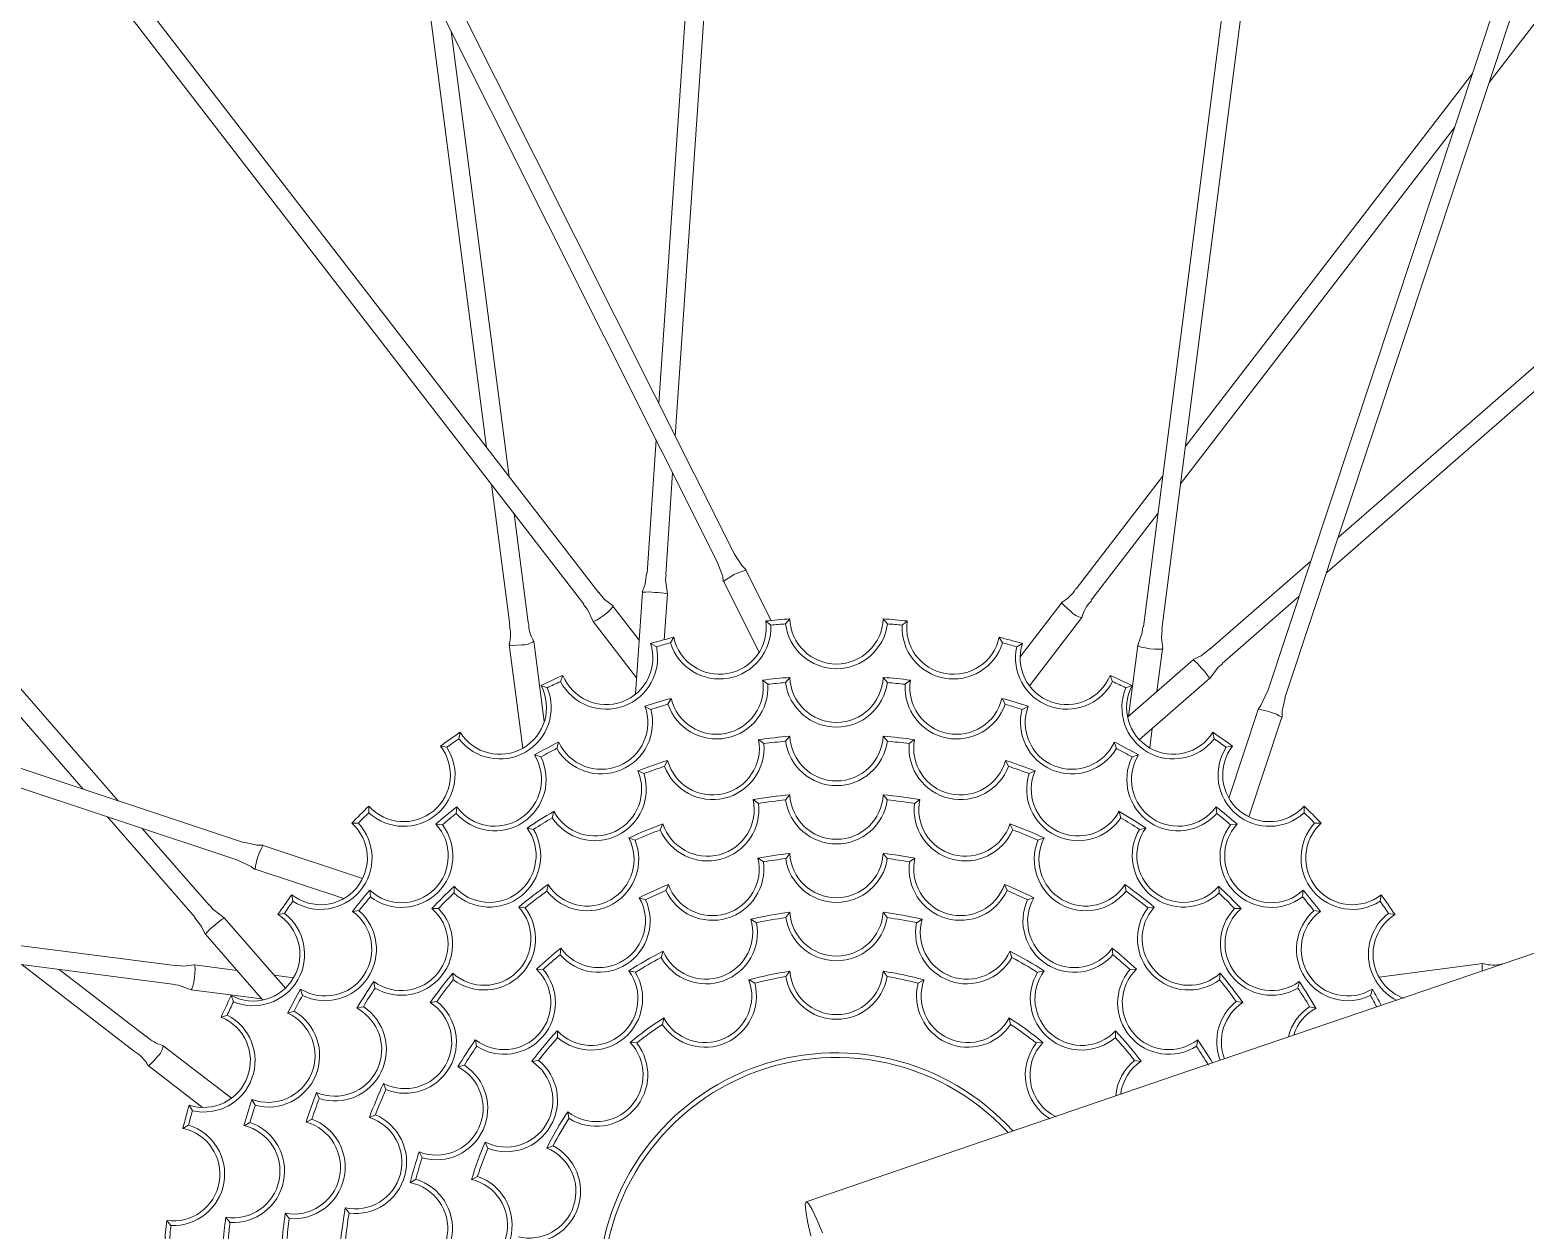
# Model space of a CAD drawing. Header units: millimetres. Extents: x -752 to 12520, y -224 to 3430.
# Drawn here: x 8154.6 to 8276.5, y 2756 to 2853.9 of the extents above; entities that cross this region are included whole.
import ezdxf

# ---------------------------------------------------------------- set-up
doc = ezdxf.new("R2010")
doc.units = ezdxf.units.MM
doc.layers.add('ZANO_R', color=7, linetype='Continuous', lineweight=0)

msp = doc.modelspace()

# ---------------------------------------------------------------- linework, layer by layer
at = {"layer": 'ZANO_R'}
for p, q in [((8217.06, 2986.29), (8205.87, 2823.42)), ((8207.21, 2820.75), (8218.58, 2986.18)), ((8268.11, 2981.61), (8245.4, 2805.21)), ((8246.91, 2805.02), (8269.62, 2981.41)), ((8131.29, 2968.64), (8210.68, 2810.43)), ((8212.05, 2811.11), (8132.66, 2969.32)), ((8311.24, 2967.9), (8255.51, 2799.89)), ((8256.95, 2799.41), (8312.69, 2967.42)), ((8200.98, 2807.97), (8092.3, 2948.77)), ((8091.1, 2947.83), (8199.77, 2807.04)), ((8273.59, 2849.56), (8349.41, 2948.13)), ((8384.37, 2919.73), (8261.29, 2812.48)), ((8260.35, 2809.64), (8385.37, 2918.58)), ((8161.78, 2791.03), (8052.84, 2916.04)), ((8051.69, 2915.04), (8158.94, 2791.97)), ((8186.87, 2857.89), (8191.84, 2819.82)), ((8193.68, 2817.42), (8188.95, 2853.75)), ((8272.23, 2850.29), (8248.82, 2819.86)), ((8248.43, 2816.85), (8270.77, 2845.89)), ((8172.02, 2787.63), (8004.01, 2843.37)), ((8003.53, 2841.92), (8171.54, 2786.18)), ((8205.66, 2820.43), (8204.92, 2809.58)), ((8206.44, 2809.47), (8207, 2817.76)), ((8246.97, 2817.46), (8239.92, 2808.29)), ((8192.23, 2816.82), (8193.72, 2805.35)), ((8195.23, 2805.55), (8194.08, 2814.42)), ((8241.13, 2807.36), (8246.59, 2814.45)), ((8215.04, 2805.72), (8212.98, 2809.81)), ((8259.03, 2810.52), (8250.83, 2803.37)), ((8211.17, 2808.9), (8214.06, 2803.12)), ((8204.55, 2808.02), (8203.98, 2799.7)), ((8206.32, 2804.15), (8206.58, 2807.88)), ((8238.77, 2807.2), (8235.35, 2802.76)), ((8251.83, 2802.22), (8258.09, 2807.67)), ((8204.28, 2804.1), (8202.14, 2806.88)), ((8236.1, 2800.4), (8240.38, 2805.96)), ((8200.53, 2805.64), (8204.07, 2801.05)), ((8214.61, 2805.67), (8215.02, 2805.33)), ((8216.56, 2805.85), (8216.22, 2805.44)), ((8224.53, 2805.44), (8224.18, 2805.85)), ((8225.72, 2805.33), (8226.14, 2805.67)), ((8193.67, 2803.76), (8194.78, 2795.3)), ((8196.54, 2797.48), (8195.69, 2804.03)), ((8205.21, 2803.84), (8205.68, 2803.58)), ((8207.11, 2804.35), (8206.84, 2803.89)), ((8233.91, 2803.89), (8233.64, 2804.35)), ((8235.07, 2803.58), (8235.54, 2803.84)), ((8244.94, 2803.68), (8244.2, 2797.93)), ((8249.47, 2802.52), (8244.11, 2797.84)), ((8246.51, 2799.94), (8246.96, 2803.42)), ((8198.05, 2801.24), (8197.87, 2800.74)), ((8216.57, 2801.07), (8216.22, 2800.66)), ((8224.53, 2800.66), (8224.18, 2801.07)), ((8242.88, 2800.74), (8242.69, 2801.24)), ((8166.41, 2777.59), (7990.01, 2800.3)), ((8196.27, 2800.41), (8196.78, 2800.23)), ((8214.35, 2800.85), (8214.77, 2800.52)), ((8225.98, 2800.52), (8226.4, 2800.85)), ((8243.97, 2800.23), (8244.47, 2800.41)), ((8245.07, 2795.99), (8250.8, 2800.99)), ((7989.81, 2798.79), (8166.21, 2776.08)), ((8204.75, 2798.72), (8205.23, 2798.47)), ((8206.88, 2799.37), (8206.62, 2798.9)), ((8234.13, 2798.9), (8233.87, 2799.37)), ((8235.52, 2798.47), (8236, 2798.72)), ((8254.77, 2798.47), (8252.37, 2791.24)), ((8254, 2789.71), (8256.7, 2797.83)), ((8189.68, 2796.6), (8189.58, 2796.07)), ((8216.57, 2796.29), (8216.22, 2795.88)), ((8224.52, 2795.88), (8224.18, 2796.29)), ((8245.92, 2795.33), (8246.12, 2796.91)), ((8251.17, 2796.07), (8251.07, 2796.6)), ((8188.07, 2795.47), (8188.6, 2795.39)), ((8197.71, 2795.81), (8197.55, 2795.29)), ((8214.02, 2796.01), (8214.44, 2795.68)), ((8226.3, 2795.68), (8226.73, 2796.01)), ((8243.2, 2795.29), (8243.03, 2795.81)), ((8252.15, 2795.39), (8252.68, 2795.47)), ((8195.75, 2794.76), (8196.26, 2794.61)), ((8206.59, 2794.31), (8206.35, 2793.83)), ((8234.4, 2793.83), (8234.15, 2794.31)), ((8244.48, 2794.61), (8245, 2794.76)), ((8204.17, 2793.46), (8204.66, 2793.24)), ((8236.08, 2793.24), (8236.57, 2793.46)), ((8216.57, 2791.51), (8216.22, 2791.1)), ((8224.52, 2791.1), (8224.18, 2791.51)), ((8182.23, 2790.58), (8182.23, 2790.04)), ((8189.42, 2790.53), (8189.36, 2789.99)), ((8197.31, 2790.16), (8197.18, 2789.64)), ((8213.58, 2791.12), (8214.02, 2790.8)), ((8226.73, 2790.8), (8227.17, 2791.12)), ((8243.56, 2789.64), (8243.43, 2790.16)), ((8251.39, 2789.99), (8251.33, 2790.53)), ((8258.52, 2790.04), (8258.51, 2790.58)), ((8160.91, 2789.71), (8168.06, 2781.51)), ((8180.84, 2789.19), (8181.38, 2789.19)), ((8187.7, 2789.11), (8188.23, 2789.07)), ((8206.22, 2789.15), (8206, 2788.66)), ((8234.74, 2788.66), (8234.52, 2789.15)), ((8252.52, 2789.07), (8253.05, 2789.11)), ((8259.36, 2789.19), (8259.9, 2789.19)), ((8169.21, 2782.51), (8163.75, 2788.77)), ((8195.14, 2788.8), (8195.67, 2788.69)), ((8203.44, 2787.99), (8203.94, 2787.8)), ((8236.8, 2787.8), (8237.31, 2787.99)), ((8245.08, 2788.69), (8245.6, 2788.8)), ((8181.72, 2784.68), (8173.6, 2787.37)), ((8216.57, 2786.73), (8216.23, 2786.3)), ((8224.52, 2786.3), (8224.18, 2786.73)), ((8172.96, 2785.45), (8180.18, 2783.05)), ((8213.97, 2786.35), (8214.42, 2786.04)), ((8226.33, 2786.04), (8226.77, 2786.35)), ((8189.19, 2784.05), (8189.18, 2783.51)), ((8196.85, 2784.19), (8196.76, 2783.66)), ((8206.67, 2784.21), (8206.46, 2783.71)), ((8234.28, 2783.71), (8234.07, 2784.21)), ((8243.99, 2783.66), (8243.9, 2784.19)), ((8251.57, 2783.51), (8251.56, 2784.05)), ((8175.95, 2783.36), (8176.04, 2782.83)), ((8182.31, 2783.73), (8182.36, 2783.19)), ((8204.29, 2783.12), (8204.8, 2782.95)), ((8235.95, 2782.95), (8236.46, 2783.12)), ((8258.39, 2783.19), (8258.43, 2783.73)), ((8264.71, 2782.83), (8264.8, 2783.36)), ((8174.82, 2781.75), (8175.35, 2781.84)), ((8180.9, 2782.01), (8181.43, 2782.07)), ((8187.37, 2782.23), (8187.91, 2782.25)), ((8194.45, 2782.35), (8194.99, 2782.3)), ((8216.57, 2781.93), (8216.23, 2781.5)), ((8224.51, 2781.5), (8224.18, 2781.93)), ((8245.76, 2782.3), (8246.29, 2782.35)), ((8252.83, 2782.25), (8253.37, 2782.23)), ((8259.31, 2782.07), (8259.85, 2782.01)), ((8265.4, 2781.84), (8265.92, 2781.75)), ((8175.43, 2775.75), (8170.44, 2781.48)), ((8213.38, 2781.37), (8213.85, 2781.08)), ((8226.9, 2781.08), (8227.36, 2781.37)), ((8168.91, 2780.15), (8173.58, 2774.78)), ((8197.88, 2779.01), (8197.83, 2778.47)), ((8206.24, 2778.77), (8206.07, 2778.25)), ((8234.68, 2778.25), (8234.51, 2778.77)), ((8242.92, 2778.47), (8242.86, 2779.01)), ((8153.97, 2777.65), (8163.13, 2770.6)), ((8164.06, 2771.81), (8156.97, 2777.27)), ((8171.48, 2777.19), (8168, 2777.64)), ((8176.1, 2776.6), (8174.52, 2776.8)), ((8189.07, 2776.97), (8189.12, 2776.43)), ((8195.9, 2777.29), (8196.44, 2777.27)), ((8203.44, 2777.15), (8203.97, 2777.04)), ((8216.57, 2777.13), (8216.24, 2776.69)), ((8224.5, 2776.69), (8224.17, 2777.13)), ((8236.78, 2777.04), (8237.31, 2777.15)), ((8244.3, 2777.27), (8244.84, 2777.29)), ((8251.62, 2776.43), (8251.67, 2776.97)), ((8273.08, 2777.75), (8264.62, 2776.64)), ((8167.74, 2775.62), (8173.49, 2774.88)), ((8176.67, 2775.67), (8176.82, 2775.16)), ((8182.63, 2776.28), (8182.73, 2775.76)), ((8213.24, 2776.42), (8213.72, 2776.15)), ((8227.03, 2776.15), (8227.51, 2776.42)), ((8258.01, 2775.76), (8258.12, 2776.28)), ((8263.93, 2775.16), (8264.08, 2775.67)), ((8171.01, 2775.15), (8171.19, 2774.65)), ((8181.26, 2774.11), (8181.78, 2774.24)), ((8187.23, 2774.58), (8187.77, 2774.67)), ((8252.98, 2774.67), (8253.51, 2774.58)), ((8258.96, 2774.24), (8259.48, 2774.11)), ((8170.18, 2773.37), (8170.69, 2773.56)), ((8175.62, 2773.71), (8176.13, 2773.87)), ((8206.29, 2773.33), (8206.17, 2772.79)), ((8234.57, 2772.79), (8234.45, 2773.33)), ((8197.61, 2772.26), (8197.63, 2771.72)), ((8243.12, 2771.72), (8243.14, 2772.26)), ((8171.02, 2766.77), (8165.46, 2771.06)), ((8190.92, 2771.54), (8191.02, 2771)), ((8203.54, 2771.32), (8204.08, 2771.28)), ((8236.66, 2771.28), (8237.21, 2771.32)), ((8249.73, 2771), (8249.83, 2771.54)), ((8164.22, 2769.44), (8168.66, 2766.03)), ((8189.5, 2769.33), (8190.03, 2769.47)), ((8195.53, 2769.78), (8196.07, 2769.86)), ((8244.68, 2769.86), (8245.22, 2769.78)), ((8177.96, 2767.25), (8178.18, 2766.76)), ((8183.43, 2767.99), (8183.62, 2767.48)), ((8167.58, 2766.21), (8167.84, 2765.75)), ((8172.7, 2766.67), (8172.95, 2766.2)), ((8167.07, 2764.32), (8167.53, 2764.59)), ((8172.06, 2764.54), (8172.53, 2764.8)), ((8177.11, 2764.83), (8177.59, 2765.07)), ((8182.27, 2765.2), (8182.77, 2765.42)), ((8198.45, 2765.68), (8198.55, 2765.14)), ((8186.34, 2762.41), (8186.58, 2761.93)), ((8191.73, 2763.2), (8191.93, 2762.69)), ((8196.75, 2762.72), (8197.26, 2762.9)), ((8185.6, 2759.89), (8186.07, 2760.17)), ((8190.62, 2760.16), (8191.1, 2760.41)), ((8175.42, 2757.41), (8175.74, 2756.98)), ((8180.3, 2757.85), (8180.62, 2757.41)), ((8165.75, 2756.82), (8166.09, 2756.4)), ((8170.57, 2757.07), (8170.91, 2756.65))]:
    msp.add_line(p, q, dxfattribs=at)
at = {"layer": 'ZANO_R', "flags": 128}
for points in [[(8213, 2809.84), (8212.64, 2810.19), (8212.05, 2811.12)], [(8210.68, 2810.43), (8211.09, 2809.29), (8211.14, 2808.9)], [(8204.88, 2809.58), (8204.77, 2808.69), (8204.52, 2808.03)], [(8206.58, 2807.88), (8206.42, 2809.04), (8206.47, 2809.47)], [(8202.15, 2806.91), (8201.46, 2807.44), (8201, 2807.99)], [(8239.48, 2806.46), (8239.18, 2806.71), (8238.94, 2806.93), (8238.79, 2807.11), (8238.77, 2807.2), (8238.77, 2807.21)], [(8199.74, 2807.02), (8200.06, 2806.62), (8200.52, 2805.64)], [(8202.13, 2806.89), (8202.14, 2806.88), (8202.11, 2806.8), (8201.96, 2806.63), (8201.72, 2806.4), (8201.42, 2806.15), (8201.1, 2805.93), (8200.83, 2805.75), (8200.62, 2805.65), (8200.53, 2805.64), (8200.53, 2805.65)], [(8245.36, 2805.21), (8245.31, 2804.7), (8244.94, 2803.7)], [(8246.99, 2803.44), (8246.87, 2804.3), (8246.94, 2805.01)], [(8194.7, 2803.74), (8194.31, 2803.7), (8193.98, 2803.69), (8193.76, 2803.71), (8193.67, 2803.76), (8193.67, 2803.77)], [(8246.96, 2803.43), (8246.96, 2803.42), (8246.88, 2803.38), (8246.65, 2803.37), (8246.32, 2803.38), (8245.93, 2803.42), (8245.55, 2803.48), (8245.23, 2803.55), (8245.01, 2803.62), (8244.94, 2803.68), (8244.95, 2803.69)], [(8250.81, 2803.4), (8250.1, 2802.84), (8249.46, 2802.55)], [(8250.81, 2800.99), (8251.51, 2801.92), (8251.85, 2802.19)], [(8255.5, 2799.89), (8254.99, 2798.8), (8254.75, 2798.49)], [(8256.73, 2797.83), (8256.72, 2798.34), (8256.96, 2799.41)], [(8173.59, 2787.41), (8173.09, 2787.4), (8172.02, 2787.64)], [(8171.53, 2786.18), (8172.63, 2785.67), (8172.93, 2785.43)], [(8170.44, 2781.48), (8169.51, 2782.19), (8169.24, 2782.53)], [(8168.03, 2781.48), (8168.59, 2780.78), (8168.88, 2780.14)], [(8278.65, 2779.07), (8257.81, 2771.97), (8249.18, 2769.03), (8239.65, 2765.77), (8229.23, 2762.21), (8217.9, 2758.34)], [(8167.99, 2777.66), (8167.13, 2777.55), (8166.41, 2777.62)], [(8167.99, 2777.64), (8168, 2777.64), (8168.04, 2777.55), (8168.06, 2777.33), (8168.05, 2777), (8168.01, 2776.61), (8167.95, 2776.23), (8167.87, 2775.91), (8167.8, 2775.69), (8167.74, 2775.62), (8167.73, 2775.62)], [(8273.02, 2777.16), (8273.02, 2777.44), (8273.04, 2777.66), (8273.08, 2777.75), (8273.09, 2777.75)], [(8166.21, 2776.04), (8166.72, 2775.98), (8167.73, 2775.61)], [(8164.96, 2770.16), (8164.72, 2769.86), (8164.49, 2769.61), (8164.31, 2769.47), (8164.22, 2769.44), (8164.22, 2769.45)], [(8219.22, 2755.8), (8218.76, 2756.9), (8218.38, 2757.71), (8218.09, 2758.2), (8217.9, 2758.34), (8217.83, 2758.14), (8217.86, 2757.59), (8218.02, 2756.72), (8218.27, 2755.57)]]:
    msp.add_lwpolyline(points, dxfattribs=at)
at = {"layer": 'ZANO_R'}
for centre, radius, start, end in [((8220.37, 2751.05), 322.1, 19.4696, 264.4729), ((8220.37, 2751.05), 285.75, 19.8219, 180), ((8220.37, 2751.05), 322.1, 275.5275, 13.6653), ((8220.37, 2751.05), 285.75, 180, 13.5897), ((8214.18, 2805.17), 4.8, 104.4179, 128.8776), ((8205.01, 2803.48), 4.56, 82.8854, 95.705), ((8205.51, 2803.45), 4.56, 76.4361, 89.2539), ((8237.33, 2809.83), 2.98, 298.8235, 329.3544), ((8243.19, 2805.29), 2.88, 134.8551, 166.3156), ((8240.58, 2807.4), 1.45, 220.678, 262.2698), ((8190.8, 2804.6), 2.99, 343.8399, 14.3349), ((8198.15, 2805.54), 2.89, 179.8636, 211.309), ((8210.83, 2805.14), 4.19, 197.397, 2.603), ((8210.83, 2805.14), 3.81, 191.9875, 8.0125), ((8220.37, 2751.05), 54.93, 93.9751, 96.0249), ((8220.37, 2751.05), 54.55, 94.3698, 95.6302), ((8220.37, 2805.98), 4.19, 187.397, 352.603), ((8220.37, 2805.98), 3.81, 181.9875, 358.0125), ((8220.37, 2751.05), 54.93, 83.9751, 86.0249), ((8220.37, 2751.05), 54.55, 84.3698, 85.6302), ((8229.91, 2805.14), 4.19, 177.397, 342.603), ((8229.91, 2805.14), 3.81, 171.9875, 348.0125), ((8194.81, 2805.18), 1.45, 265.6736, 307.276), ((8201.59, 2802.67), 4.19, 207.397, 12.603), ((8201.59, 2802.67), 3.81, 201.9875, 18.0125), ((8220.37, 2751.05), 54.93, 103.9751, 106.0249), ((8220.37, 2751.05), 54.55, 104.3698, 105.6302), ((8220.37, 2751.05), 54.93, 73.9751, 76.0249), ((8220.37, 2751.05), 54.55, 74.3698, 75.6302), ((8239.16, 2802.67), 4.19, 167.397, 332.603), ((8239.16, 2802.67), 3.81, 161.9875, 338.0125), ((8246.58, 2798.99), 4.56, 37.8876, 50.7028), ((8220.37, 2751.05), 54.93, 113.9751, 116.0249), ((8220.37, 2751.05), 50.17, 94.3526, 96.8974), ((8220.37, 2801.22), 3.81, 182.1763, 357.8237), ((8220.37, 2751.05), 50.17, 83.1026, 85.6474), ((8220.37, 2751.05), 54.93, 63.9751, 66.0249), ((8246.91, 2798.61), 4.56, 31.4344, 44.252), ((8192.91, 2798.62), 4.19, 217.397, 22.603), ((8192.91, 2798.62), 3.81, 211.9875, 28.0125), ((8220.37, 2751.05), 54.55, 114.3698, 115.6302), ((8210.59, 2800.25), 4.19, 198.8546, 3.6454), ((8210.59, 2800.25), 3.81, 193.4263, 9.0737), ((8220.37, 2751.05), 49.78, 94.7865, 96.4635), ((8220.37, 2801.22), 4.19, 187.6046, 352.3954), ((8220.37, 2751.05), 49.78, 83.5365, 85.2135), ((8230.16, 2800.25), 4.19, 176.3546, 341.1454), ((8230.16, 2800.25), 3.81, 170.9263, 346.5737), ((8220.37, 2751.05), 54.55, 64.3698, 65.6302), ((8247.84, 2798.62), 4.19, 157.397, 322.603), ((8247.84, 2798.62), 3.81, 151.9875, 328.0125), ((8201.18, 2797.4), 3.81, 204.6763, 20.3237), ((8220.37, 2751.05), 50.17, 105.6026, 108.1474), ((8220.37, 2751.05), 49.78, 106.0365, 107.7135), ((8220.37, 2751.05), 50.17, 71.8526, 74.3974), ((8220.37, 2751.05), 49.78, 72.2865, 73.9635), ((8239.57, 2797.4), 3.81, 159.6763, 335.3237), ((8201.18, 2797.4), 4.19, 210.1046, 14.8954), ((8239.57, 2797.4), 4.19, 165.1046, 329.8954), ((8254.26, 2793.7), 4.8, 59.4186, 83.8773), ((8220.37, 2751.05), 54.93, 123.9751, 126.0249), ((8220.37, 2751.05), 45.4, 94.8094, 98.0477), ((8220.37, 2796.45), 3.81, 182.4047, 357.5953), ((8220.37, 2751.05), 45.4, 81.9523, 85.1906), ((8220.37, 2751.05), 54.93, 53.9751, 56.0249), ((8185.07, 2793.13), 3.81, 221.9875, 38.0125), ((8185.07, 2793.13), 4.19, 227.397, 32.603), ((8220.37, 2751.05), 54.55, 124.3698, 125.6302), ((8220.37, 2751.05), 50.17, 116.8526, 119.3974), ((8220.37, 2751.05), 49.78, 117.2865, 118.9635), ((8210.27, 2795.31), 4.19, 200.713, 5.0013), ((8210.27, 2795.31), 3.81, 195.2619, 10.4524), ((8220.37, 2751.05), 45.02, 95.2911, 97.5661), ((8220.37, 2796.45), 4.19, 187.8559, 352.1441), ((8220.37, 2751.05), 45.02, 82.4339, 84.7089), ((8230.48, 2795.31), 4.19, 174.9987, 339.287), ((8230.48, 2795.31), 3.81, 169.5476, 344.7381), ((8220.37, 2751.05), 50.17, 60.6026, 63.1474), ((8220.37, 2751.05), 49.78, 61.0365, 62.7135), ((8220.37, 2751.05), 54.55, 54.3698, 55.6302), ((8255.68, 2793.13), 4.19, 147.397, 312.603), ((8255.68, 2793.13), 3.81, 141.9875, 318.0125), ((8192.5, 2792.76), 4.19, 221.3546, 26.1454), ((8192.5, 2792.76), 3.81, 215.9263, 31.5737), ((8220.37, 2751.05), 45.4, 107.6666, 110.9048), ((8220.37, 2751.05), 45.02, 108.1482, 110.4232), ((8220.37, 2751.05), 45.4, 69.0952, 72.3334), ((8220.37, 2751.05), 45.02, 69.5768, 71.8518), ((8248.24, 2792.76), 4.19, 153.8546, 318.6454), ((8248.24, 2792.76), 3.81, 148.4263, 324.0737), ((8200.67, 2791.96), 4.19, 213.5701, 17.8584), ((8200.67, 2791.96), 3.81, 208.119, 23.3096), ((8240.07, 2791.96), 4.19, 162.1416, 326.4299), ((8240.07, 2791.96), 3.81, 156.6904, 331.881), ((8220.37, 2751.05), 40.64, 95.3734, 99.6266), ((8220.37, 2791.69), 3.81, 182.6867, 357.3133), ((8220.37, 2751.05), 40.64, 80.3734, 84.6266), ((8220.37, 2751.05), 54.93, 133.9751, 136.0249), ((8220.37, 2751.05), 50.17, 128.1026, 130.6474), ((8220.37, 2751.05), 45.4, 120.5237, 123.762), ((8209.85, 2790.31), 4.19, 203.1662, 6.8338), ((8209.85, 2790.31), 3.81, 197.6867, 12.3133), ((8220.37, 2751.05), 40.26, 95.9146, 99.0854), ((8220.37, 2791.69), 4.19, 188.1662, 351.8338), ((8220.37, 2751.05), 40.26, 80.9146, 84.0854), ((8230.89, 2790.31), 4.19, 173.1662, 336.8338), ((8230.89, 2790.31), 3.81, 167.6867, 342.3133), ((8220.37, 2751.05), 45.4, 56.238, 59.4763), ((8220.37, 2751.05), 50.17, 49.3526, 51.8974), ((8220.37, 2751.05), 54.93, 43.9751, 46.0249), ((8178.3, 2786.36), 3.81, 231.9875, 48.0125), ((8178.3, 2786.36), 4.19, 237.397, 42.603), ((8220.37, 2751.05), 54.55, 134.3698, 135.6302), ((8184.9, 2786.52), 3.81, 227.1763, 42.8237), ((8184.9, 2786.52), 4.19, 232.6046, 37.3954), ((8220.37, 2751.05), 49.78, 128.5365, 130.2135), ((8220.37, 2751.05), 45.02, 121.0053, 123.2804), ((8220.37, 2751.05), 40.64, 110.3734, 114.6266), ((8220.37, 2751.05), 40.64, 65.3734, 69.6266), ((8220.37, 2751.05), 45.02, 56.7196, 58.9947), ((8220.37, 2751.05), 49.78, 49.7865, 51.4635), ((8255.84, 2786.52), 4.19, 142.6046, 307.3954), ((8255.84, 2786.52), 3.81, 137.1763, 312.8237), ((8262.45, 2786.36), 4.19, 137.397, 302.603), ((8220.37, 2751.05), 54.55, 44.3698, 45.6302), ((8262.45, 2786.36), 3.81, 131.9875, 308.0125), ((8192.06, 2786.55), 4.19, 226.4273, 30.7156), ((8192.06, 2786.55), 3.81, 220.9762, 36.1667), ((8200.05, 2786.25), 4.19, 218.1662, 21.8338), ((8200.05, 2786.25), 3.81, 212.6867, 27.3133), ((8220.37, 2751.05), 40.26, 110.9146, 114.0854), ((8220.37, 2751.05), 40.26, 65.9146, 69.0854), ((8240.69, 2786.25), 4.19, 158.1662, 321.8338), ((8240.69, 2786.25), 3.81, 152.6867, 327.3133), ((8248.68, 2786.55), 4.19, 149.2844, 313.5727), ((8248.68, 2786.55), 3.81, 143.8333, 319.0238), ((8177.73, 2784.93), 4.8, 149.4259, 173.8695), ((8220.37, 2751.05), 35.88, 96.0874, 100.2763), ((8220.37, 2786.93), 3.81, 183.0437, 356.9563), ((8220.37, 2751.05), 35.88, 79.7237, 83.9126), ((8210.26, 2785.47), 4.19, 204.923, 7.8043), ((8210.26, 2785.47), 3.81, 199.4073, 13.32), ((8220.37, 2751.05), 35.5, 96.7047, 99.6589), ((8220.37, 2786.93), 4.19, 188.5593, 351.4407), ((8220.37, 2751.05), 35.5, 80.3411, 83.2953), ((8230.48, 2785.47), 4.19, 172.1957, 335.077), ((8230.48, 2785.47), 3.81, 166.68, 340.5927), ((8220.37, 2751.05), 45.4, 133.3809, 136.6191), ((8220.37, 2751.05), 40.64, 125.3734, 129.6266), ((8220.37, 2751.05), 35.88, 112.451, 116.6399), ((8220.37, 2751.05), 35.88, 63.3601, 67.549), ((8220.37, 2751.05), 40.64, 50.3734, 54.6266), ((8220.37, 2751.05), 45.4, 43.3809, 46.6191), ((8220.37, 2751.05), 54.93, 143.9751, 146.0249), ((8220.37, 2751.05), 54.55, 144.3698, 145.6302), ((8220.37, 2751.05), 50.17, 139.3526, 141.8974), ((8220.37, 2751.05), 49.78, 139.7865, 141.4635), ((8220.37, 2751.05), 45.02, 133.8625, 136.1375), ((8220.37, 2751.05), 40.26, 125.9146, 129.0854), ((8200.98, 2781.23), 4.19, 221.2866, 24.1679), ((8200.98, 2781.23), 3.81, 215.771, 29.6836), ((8220.37, 2751.05), 35.5, 113.0684, 116.0225), ((8220.37, 2751.05), 35.5, 63.9775, 66.9316), ((8239.77, 2781.23), 4.19, 155.8321, 318.7134), ((8239.77, 2781.23), 3.81, 150.3164, 324.229), ((8220.37, 2751.05), 40.26, 50.9146, 54.0854), ((8220.37, 2751.05), 45.02, 43.8625, 46.1375), ((8220.37, 2751.05), 49.78, 38.5365, 40.2135), ((8220.37, 2751.05), 50.17, 38.1026, 40.6474), ((8220.37, 2751.05), 54.55, 34.3698, 35.6302), ((8220.37, 2751.05), 54.93, 33.9751, 36.0249), ((8172.8, 2778.51), 3.81, 241.9875, 58.0125), ((8172.8, 2778.51), 4.19, 247.397, 52.603), ((8178.66, 2778.92), 3.81, 238.4263, 54.0737), ((8178.66, 2778.92), 4.19, 243.8546, 48.6454), ((8184.88, 2779.36), 3.81, 233.8333, 49.0238), ((8184.88, 2779.36), 4.19, 239.2844, 43.5727), ((8191.64, 2779.79), 3.81, 227.6867, 42.3133), ((8191.64, 2779.79), 4.19, 233.1662, 36.8338), ((8220.37, 2751.05), 31.12, 97.0202, 102.9798), ((8220.37, 2782.17), 3.81, 183.5101, 356.4899), ((8220.37, 2751.05), 31.12, 77.0202, 82.9798), ((8249.11, 2779.79), 4.19, 143.1662, 306.8338), ((8249.11, 2779.79), 3.81, 137.6867, 312.3133), ((8255.87, 2779.36), 4.19, 136.4273, 300.7156), ((8255.87, 2779.36), 3.81, 130.9762, 306.1667), ((8262.08, 2778.92), 4.19, 131.3546, 296.1454), ((8262.08, 2778.92), 3.81, 125.9263, 301.5737), ((8267.94, 2778.51), 4.19, 127.397, 243.608), ((8267.94, 2778.51), 3.81, 121.9875, 250.3861), ((8172.43, 2777.26), 4.56, 127.8841, 140.7039), ((8172.82, 2777.59), 4.56, 121.4355, 134.2535), ((8209.73, 2780.29), 4.19, 209.0734, 10.9266), ((8209.73, 2780.29), 3.81, 203.5101, 16.4899), ((8220.37, 2751.05), 30.73, 97.7388, 102.2612), ((8220.37, 2782.17), 4.19, 189.0734, 350.9266), ((8220.37, 2751.05), 30.73, 77.7388, 82.2612), ((8231.01, 2780.29), 4.19, 169.0734, 330.9266), ((8231.01, 2780.29), 3.81, 163.5101, 336.4899), ((8220.37, 2751.05), 35.88, 128.8146, 133.0035), ((8220.37, 2751.05), 35.5, 129.432, 132.3862), ((8220.37, 2751.05), 31.12, 117.0202, 122.9798), ((8220.37, 2751.05), 30.73, 117.7388, 122.2612), ((8220.37, 2751.05), 31.12, 57.0202, 62.9798), ((8220.37, 2751.05), 30.73, 57.7388, 62.2612), ((8220.37, 2751.05), 35.88, 46.9965, 51.1854), ((8220.37, 2751.05), 35.5, 47.6138, 50.568), ((8220.37, 2751.05), 40.64, 140.3734, 144.6266), ((8193.26, 2774.55), 3.81, 232.1346, 46.0472), ((8193.26, 2774.55), 4.19, 237.6502, 40.5316), ((8200.37, 2774.89), 3.81, 223.5101, 36.4899), ((8200.37, 2774.89), 4.19, 229.0734, 30.9266), ((8220.37, 2751.05), 26.35, 98.291, 105.709), ((8220.37, 2751.05), 25.97, 99.1504, 104.8496), ((8220.37, 2777.4), 4.19, 189.7744, 350.2256), ((8220.37, 2777.4), 3.81, 184.1455, 355.8545), ((8220.37, 2751.05), 26.35, 74.291, 81.709), ((8220.37, 2751.05), 25.97, 75.1504, 80.8496), ((8240.37, 2774.89), 4.19, 149.0734, 310.9266), ((8240.37, 2774.89), 3.81, 143.5101, 316.4899), ((8247.49, 2774.55), 4.19, 139.4684, 302.3498), ((8247.49, 2774.55), 3.81, 133.9528, 307.8654), ((8220.37, 2751.05), 40.64, 35.3734, 39.6266), ((8273.93, 2780.62), 2.99, 253.8329, 284.3441), ((8220.37, 2751.05), 50.17, 150.6026, 153.1474), ((8220.37, 2751.05), 45.4, 146.238, 149.4763), ((8220.37, 2751.05), 45.02, 146.7196, 148.9947), ((8220.37, 2751.05), 40.26, 140.9146, 144.0854), ((8209.65, 2775.12), 4.19, 213.7744, 14.2256), ((8209.65, 2775.12), 3.81, 208.1455, 19.8545), ((8231.09, 2775.12), 4.19, 165.7744, 326.2256), ((8231.09, 2775.12), 3.81, 160.1455, 331.8545), ((8220.37, 2751.05), 40.26, 35.9146, 39.0854), ((8220.37, 2751.05), 45.02, 31.0053, 33.2804), ((8220.37, 2751.05), 45.4, 30.5237, 33.762), ((8220.37, 2751.05), 50.17, 27.6773, 29.3974), ((8220.37, 2751.05), 54.93, 153.9751, 156.0249), ((8220.37, 2751.05), 54.55, 154.3698, 155.6302), ((8220.37, 2751.05), 49.78, 151.0365, 152.7135), ((8179.47, 2770.75), 4.19, 252.1416, 56.4299), ((8185.18, 2771.37), 3.81, 242.6867, 57.3133), ((8185.18, 2771.37), 4.19, 248.1662, 51.8338), ((8255.57, 2771.37), 4.19, 128.1662, 201.0152), ((8255.57, 2771.37), 3.81, 122.6867, 201.2696), ((8261.28, 2770.75), 4.19, 123.5701, 165.2434), ((8220.37, 2751.05), 49.78, 27.7445, 28.9635), ((8168.76, 2769.84), 3.81, 251.9875, 68.0125), ((8168.76, 2769.84), 4.19, 257.397, 62.603), ((8174.03, 2770.25), 3.81, 249.6763, 65.3237), ((8174.03, 2770.25), 4.19, 255.1046, 59.8954), ((8179.47, 2770.75), 3.81, 246.6904, 61.881), ((8220.37, 2751.05), 26.35, 122.291, 129.709), ((8220.37, 2751.05), 26.35, 50.291, 57.709), ((8261.28, 2770.75), 3.81, 118.119, 161.8438), ((8166.13, 2773.87), 2.88, 224.8608, 256.3106), ((8220.37, 2751.05), 31.12, 137.0202, 142.9798), ((8220.37, 2751.05), 25.97, 123.1504, 128.8496), ((8220.37, 2751.05), 25.97, 51.1504, 56.8496), ((8220.37, 2751.05), 31.12, 37.0202, 42.9798), ((8161.6, 2768.01), 2.99, 28.8241, 59.3537), ((8164.02, 2771.25), 1.45, 310.6925, 352.2569), ((8220.37, 2751.05), 35.88, 145.1783, 149.3672), ((8220.37, 2751.05), 35.5, 145.7957, 148.7498), ((8220.37, 2751.05), 30.73, 137.7388, 142.2612), ((8200.79, 2768.68), 3.81, 232.1455, 43.8545), ((8200.79, 2768.68), 4.19, 237.7744, 38.2256), ((8239.96, 2768.68), 4.19, 141.7744, 238.9762), ((8239.96, 2768.68), 3.81, 136.1455, 243.995), ((8220.37, 2751.05), 30.73, 37.7388, 42.2612), ((8220.37, 2751.05), 35.5, 31.2502, 34.2043), ((8220.37, 2751.05), 35.88, 31.2525, 34.8217), ((8187.74, 2765.95), 4.19, 254.0139, 56.8952), ((8193.43, 2766.61), 3.81, 243.5101, 56.4899), ((8193.43, 2766.61), 4.19, 249.0734, 50.9266), ((8220.37, 2751.05), 19.43, 42.2507, 180), ((8220.37, 2751.05), 19.05, 42.8501, 339.6792), ((8247.32, 2766.61), 4.19, 129.0734, 175.0092), ((8247.32, 2766.61), 3.81, 123.5101, 171.754), ((8187.74, 2765.95), 3.81, 248.4982, 62.4109), ((8220.37, 2751.05), 45.4, 159.0952, 162.3334), ((8220.37, 2751.05), 40.64, 155.3734, 159.6266), ((8220.37, 2751.05), 40.26, 155.9146, 159.0854), ((8220.37, 2751.05), 54.93, 163.9751, 166.0249), ((8220.37, 2751.05), 54.55, 164.3698, 165.6302), ((8220.37, 2751.05), 50.17, 161.8526, 164.3974), ((8220.37, 2751.05), 49.78, 162.2865, 163.9635), ((8220.37, 2751.05), 45.02, 159.5768, 161.8518), ((8166.28, 2760.59), 4.19, 267.397, 72.603), ((8171.17, 2760.84), 3.81, 260.9263, 76.5737), ((8171.17, 2760.84), 4.19, 266.3546, 71.1454), ((8176.11, 2761.15), 3.81, 259.5476, 74.7381), ((8176.11, 2761.15), 4.19, 264.9987, 69.287), ((8181.12, 2761.57), 3.81, 257.6867, 72.3133), ((8181.12, 2761.57), 4.19, 263.1662, 66.8338), ((8220.37, 2751.05), 26.35, 146.291, 153.709), ((8220.37, 2751.05), 25.97, 147.1504, 152.8496), ((8166.28, 2760.59), 3.81, 261.9875, 78.0125), ((8220.37, 2751.05), 35.88, 161.5419, 165.7308), ((8220.37, 2751.05), 31.12, 157.0202, 162.9798), ((8220.37, 2751.05), 30.73, 157.7388, 162.2612), ((8195.31, 2759.19), 3.81, 256.1455, 67.8545), ((8195.31, 2759.19), 4.19, 261.7744, 62.2256), ((8220.37, 2751.05), 35.5, 162.1593, 165.1134), ((8184.86, 2756.16), 3.81, 264.8619, 78.7745), ((8184.86, 2756.16), 4.19, 270.3775, 73.2589), ((8189.73, 2756.45), 3.81, 263.5101, 76.4899), ((8189.73, 2756.45), 4.19, 269.0734, 70.9266), ((8220.37, 2751.05), 45.4, 171.9523, 175.1906), ((8220.37, 2751.05), 40.64, 170.3734, 174.6266), ((8220.37, 2751.05), 40.26, 170.9146, 174.0854), ((8220.37, 2751.05), 54.93, 173.9751, 176.0249), ((8220.37, 2751.05), 54.55, 174.3698, 175.6302), ((8220.37, 2751.05), 50.17, 173.1026, 175.6474), ((8220.37, 2751.05), 49.78, 173.5365, 175.2135), ((8220.37, 2751.05), 45.02, 172.4339, 174.7089)]:
    msp.add_arc(centre, radius, start, end, dxfattribs=at)

doc.saveas('drawing.dxf')
